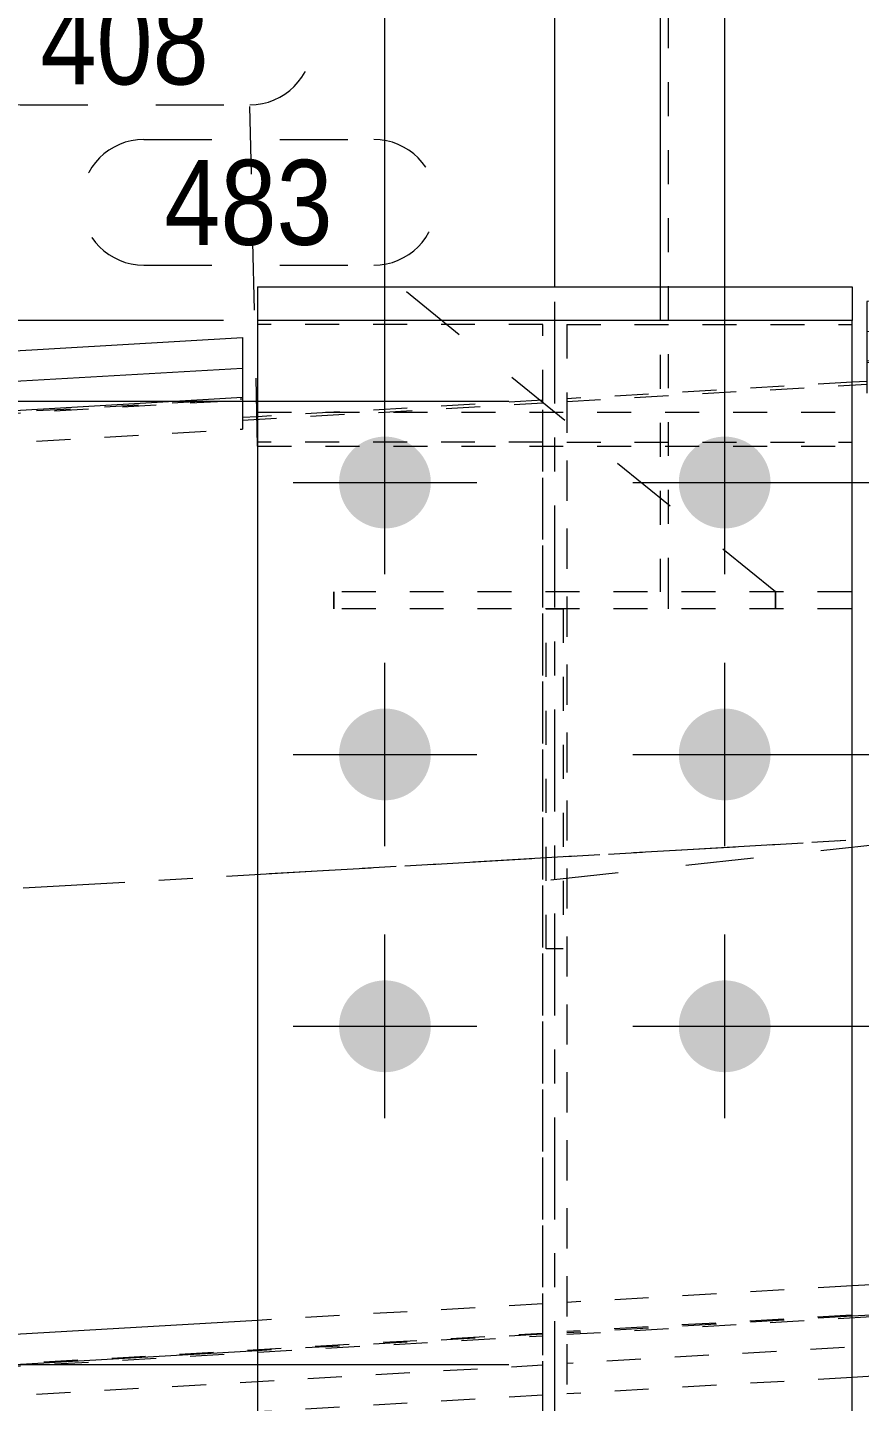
# Model space of a CAD drawing. Header units: millimetres. Extents: x 2 to 825, y 1 to 579.
# Drawn here: x 69.82 to 94.31, y 458.61 to 499.04 of the extents above; entities that cross this region are included whole.
import ezdxf

# ---------------------------------------------------------------- set-up
doc = ezdxf.new("R2010")
doc.units = ezdxf.units.MM
for name, pattern in [('XKITLINE00', [0]), ('XKITLINE01', [4, 1, -1, 1, -1]), ('XKITLINE02', [4, 2, -2]), ('XKITLINE03', [6, 3, -1, 1, -1])]:
    doc.linetypes.add(name, pattern=pattern)
for name, color, linetype, lineweight in [('Bolt', 3, 'Continuous', 0), ('Dimensions', 7, 'Continuous', 0), ('Part', 2, 'Continuous', 0), ('PartMark', 7, 'Continuous', 0)]:
    doc.layers.add(name, color=color, linetype=linetype, lineweight=lineweight)
doc.styles.add('ARIAL', font='ARIAL.TTF')

# ---------------------------------------------------------------- blocks, each defined once
blk = doc.blocks.new('*A33')
at = {"layer": 'Bolt'}
for points in [[(78.995, 485.68), (78.996, 485.714), (78.998, 485.747), (79.001, 485.78), (79.004, 485.813), (79.009, 485.845), (79.014, 485.878), (79.02, 485.911), (79.027, 485.943), (79.035, 485.975), (79.043, 486.007), (79.052, 486.039), (79.062, 486.071), (79.073, 486.102), (79.085, 486.133), (79.097, 486.164), (79.11, 486.194), (79.124, 486.225), (79.138, 486.254), (79.154, 486.284), (79.169, 486.313), (79.186, 486.341), (79.204, 486.37), (79.222, 486.397), (79.24, 486.425), (79.26, 486.452), (79.28, 486.478), (79.301, 486.504), (79.322, 486.529), (79.344, 486.554), (79.366, 486.578), (79.39, 486.602), (79.413, 486.625), (79.437, 486.648), (79.462, 486.67), (79.488, 486.691), (79.514, 486.712), (79.54, 486.732), (79.567, 486.751), (79.594, 486.77), (79.622, 486.788), (79.65, 486.805), (79.679, 486.822), (79.708, 486.838), (79.737, 486.853), (79.767, 486.868), (79.797, 486.882), (79.827, 486.895), (79.858, 486.907), (79.889, 486.918), (79.921, 486.929), (79.952, 486.939), (79.984, 486.948), (80.016, 486.957), (80.048, 486.965), (80.081, 486.971), (80.113, 486.977), (80.146, 486.983), (80.179, 486.987), (80.212, 486.991), (80.245, 486.994), (80.278, 486.996), (80.311, 486.997), (80.344, 486.997), (80.377, 486.997), (80.41, 486.996), (80.443, 486.994), (80.476, 486.991), (80.509, 486.987), (80.542, 486.983), (80.575, 486.977), (80.607, 486.971), (80.64, 486.965), (80.672, 486.957), (80.704, 486.948), (80.736, 486.939), (80.768, 486.929), (80.799, 486.918), (80.83, 486.907), (80.861, 486.895), (80.891, 486.882), (80.921, 486.868), (80.951, 486.853), (80.98, 486.838), (81.01, 486.822), (81.038, 486.805), (81.066, 486.788), (81.094, 486.77), (81.121, 486.751), (81.148, 486.732), (81.175, 486.712), (81.201, 486.691), (81.226, 486.67), (81.251, 486.648), (81.275, 486.625), (81.299, 486.602), (81.322, 486.578), (81.344, 486.554), (81.366, 486.529), (81.388, 486.504), (81.408, 486.478), (81.428, 486.452), (81.448, 486.425), (81.467, 486.397), (81.485, 486.37), (81.502, 486.341), (81.519, 486.313), (81.535, 486.284), (81.55, 486.254), (81.564, 486.225), (81.578, 486.194), (81.591, 486.164), (81.604, 486.133), (81.615, 486.102), (81.626, 486.071), (81.636, 486.039), (81.645, 486.007), (81.654, 485.975), (81.661, 485.943), (81.668, 485.911), (81.674, 485.878), (81.679, 485.845), (81.684, 485.813), (81.688, 485.78), (81.69, 485.747), (81.692, 485.714), (81.694, 485.68), (81.694, 485.647), (81.694, 485.614), (81.692, 485.581), (81.69, 485.548), (81.688, 485.515), (81.684, 485.482), (81.679, 485.449), (81.674, 485.417), (81.668, 485.384), (81.661, 485.352), (81.654, 485.319), (81.645, 485.287), (81.636, 485.255), (81.626, 485.224), (81.615, 485.193), (81.604, 485.161), (81.591, 485.131), (81.578, 485.1), (81.564, 485.07), (81.55, 485.04), (81.535, 485.011), (81.519, 484.982), (81.502, 484.953), (81.485, 484.925), (81.467, 484.897), (81.448, 484.87), (81.428, 484.843), (81.408, 484.817), (81.388, 484.791), (81.366, 484.766), (81.344, 484.741), (81.322, 484.716), (81.299, 484.693), (81.275, 484.67), (81.251, 484.647), (81.226, 484.625), (81.201, 484.604), (81.175, 484.583), (81.148, 484.563), (81.121, 484.544), (81.094, 484.525), (81.066, 484.507), (81.038, 484.489), (81.01, 484.473), (80.98, 484.457), (80.951, 484.442), (80.921, 484.427), (80.891, 484.413), (80.861, 484.4), (80.83, 484.388), (80.799, 484.376), (80.768, 484.365), (80.736, 484.355), (80.704, 484.346), (80.672, 484.338), (80.64, 484.33), (80.607, 484.323), (80.575, 484.317), (80.542, 484.312), (80.509, 484.308), (80.476, 484.304), (80.443, 484.301), (80.41, 484.299), (80.377, 484.298), (80.344, 484.297), (80.311, 484.298), (80.278, 484.299), (80.245, 484.301), (80.212, 484.304), (80.179, 484.308), (80.146, 484.312), (80.113, 484.317), (80.081, 484.323), (80.048, 484.33), (80.016, 484.338), (79.984, 484.346), (79.952, 484.355), (79.921, 484.365), (79.889, 484.376), (79.858, 484.388), (79.827, 484.4), (79.797, 484.413), (79.767, 484.427), (79.737, 484.442), (79.708, 484.457), (79.679, 484.473), (79.65, 484.489), (79.622, 484.507), (79.594, 484.525), (79.567, 484.544), (79.54, 484.563), (79.514, 484.583), (79.488, 484.604), (79.462, 484.625), (79.437, 484.647), (79.413, 484.67), (79.39, 484.693), (79.366, 484.716), (79.344, 484.741), (79.322, 484.766), (79.301, 484.791), (79.28, 484.817), (79.26, 484.843), (79.24, 484.87), (79.222, 484.897), (79.204, 484.925), (79.186, 484.953), (79.169, 484.982), (79.154, 485.011), (79.138, 485.04), (79.124, 485.07), (79.11, 485.1), (79.097, 485.131), (79.085, 485.161), (79.073, 485.193), (79.062, 485.224), (79.052, 485.255), (79.043, 485.287), (79.035, 485.319), (79.027, 485.352), (79.02, 485.384), (79.014, 485.417), (79.009, 485.449), (79.004, 485.482), (79.001, 485.515), (78.998, 485.548), (78.996, 485.581), (78.995, 485.614), (78.994, 485.647)], [(88.995, 485.68), (88.996, 485.714), (88.998, 485.747), (89.001, 485.78), (89.004, 485.813), (89.009, 485.845), (89.014, 485.878), (89.02, 485.911), (89.027, 485.943), (89.035, 485.975), (89.043, 486.007), (89.052, 486.039), (89.062, 486.071), (89.073, 486.102), (89.085, 486.133), (89.097, 486.164), (89.11, 486.194), (89.124, 486.225), (89.138, 486.254), (89.154, 486.284), (89.169, 486.313), (89.186, 486.341), (89.204, 486.37), (89.222, 486.397), (89.24, 486.425), (89.26, 486.452), (89.28, 486.478), (89.301, 486.504), (89.322, 486.529), (89.344, 486.554), (89.366, 486.578), (89.39, 486.602), (89.413, 486.625), (89.437, 486.648), (89.462, 486.67), (89.488, 486.691), (89.514, 486.712), (89.54, 486.732), (89.567, 486.751), (89.594, 486.77), (89.622, 486.788), (89.65, 486.805), (89.679, 486.822), (89.708, 486.838), (89.737, 486.853), (89.767, 486.868), (89.797, 486.882), (89.827, 486.895), (89.858, 486.907), (89.889, 486.918), (89.921, 486.929), (89.952, 486.939), (89.984, 486.948), (90.016, 486.957), (90.048, 486.965), (90.081, 486.971), (90.113, 486.977), (90.146, 486.983), (90.179, 486.987), (90.212, 486.991), (90.245, 486.994), (90.278, 486.996), (90.311, 486.997), (90.344, 486.997), (90.377, 486.997), (90.41, 486.996), (90.443, 486.994), (90.476, 486.991), (90.509, 486.987), (90.542, 486.983), (90.575, 486.977), (90.607, 486.971), (90.64, 486.965), (90.672, 486.957), (90.704, 486.948), (90.736, 486.939), (90.768, 486.929), (90.799, 486.918), (90.83, 486.907), (90.861, 486.895), (90.891, 486.882), (90.921, 486.868), (90.951, 486.853), (90.98, 486.838), (91.01, 486.822), (91.038, 486.805), (91.066, 486.788), (91.094, 486.77), (91.121, 486.751), (91.148, 486.732), (91.175, 486.712), (91.201, 486.691), (91.226, 486.67), (91.251, 486.648), (91.275, 486.625), (91.299, 486.602), (91.322, 486.578), (91.344, 486.554), (91.366, 486.529), (91.388, 486.504), (91.408, 486.478), (91.428, 486.452), (91.448, 486.425), (91.467, 486.397), (91.485, 486.37), (91.502, 486.341), (91.519, 486.313), (91.535, 486.284), (91.55, 486.254), (91.564, 486.225), (91.578, 486.194), (91.591, 486.164), (91.604, 486.133), (91.615, 486.102), (91.626, 486.071), (91.636, 486.039), (91.645, 486.007), (91.654, 485.975), (91.661, 485.943), (91.668, 485.911), (91.674, 485.878), (91.679, 485.845), (91.684, 485.813), (91.688, 485.78), (91.69, 485.747), (91.692, 485.714), (91.694, 485.68), (91.694, 485.647), (91.694, 485.614), (91.692, 485.581), (91.69, 485.548), (91.688, 485.515), (91.684, 485.482), (91.679, 485.449), (91.674, 485.417), (91.668, 485.384), (91.661, 485.352), (91.654, 485.319), (91.645, 485.287), (91.636, 485.255), (91.626, 485.224), (91.615, 485.193), (91.604, 485.161), (91.591, 485.131), (91.578, 485.1), (91.564, 485.07), (91.55, 485.04), (91.535, 485.011), (91.519, 484.982), (91.502, 484.953), (91.485, 484.925), (91.467, 484.897), (91.448, 484.87), (91.428, 484.843), (91.408, 484.817), (91.388, 484.791), (91.366, 484.766), (91.344, 484.741), (91.322, 484.716), (91.299, 484.693), (91.275, 484.67), (91.251, 484.647), (91.226, 484.625), (91.201, 484.604), (91.175, 484.583), (91.148, 484.563), (91.121, 484.544), (91.094, 484.525), (91.066, 484.507), (91.038, 484.489), (91.01, 484.473), (90.98, 484.457), (90.951, 484.442), (90.921, 484.427), (90.891, 484.413), (90.861, 484.4), (90.83, 484.388), (90.799, 484.376), (90.768, 484.365), (90.736, 484.355), (90.704, 484.346), (90.672, 484.338), (90.64, 484.33), (90.607, 484.323), (90.575, 484.317), (90.542, 484.312), (90.509, 484.308), (90.476, 484.304), (90.443, 484.301), (90.41, 484.299), (90.377, 484.298), (90.344, 484.297), (90.311, 484.298), (90.278, 484.299), (90.245, 484.301), (90.212, 484.304), (90.179, 484.308), (90.146, 484.312), (90.113, 484.317), (90.081, 484.323), (90.048, 484.33), (90.016, 484.338), (89.984, 484.346), (89.952, 484.355), (89.921, 484.365), (89.889, 484.376), (89.858, 484.388), (89.827, 484.4), (89.797, 484.413), (89.767, 484.427), (89.737, 484.442), (89.708, 484.457), (89.679, 484.473), (89.65, 484.489), (89.622, 484.507), (89.594, 484.525), (89.567, 484.544), (89.54, 484.563), (89.514, 484.583), (89.488, 484.604), (89.462, 484.625), (89.437, 484.647), (89.413, 484.67), (89.39, 484.693), (89.366, 484.716), (89.344, 484.741), (89.322, 484.766), (89.301, 484.791), (89.28, 484.817), (89.26, 484.843), (89.24, 484.87), (89.222, 484.897), (89.204, 484.925), (89.186, 484.953), (89.169, 484.982), (89.154, 485.011), (89.138, 485.04), (89.124, 485.07), (89.11, 485.1), (89.097, 485.131), (89.085, 485.161), (89.073, 485.193), (89.062, 485.224), (89.052, 485.255), (89.043, 485.287), (89.035, 485.319), (89.027, 485.352), (89.02, 485.384), (89.014, 485.417), (89.009, 485.449), (89.004, 485.482), (89.001, 485.515), (88.998, 485.548), (88.996, 485.581), (88.995, 485.614), (88.994, 485.647)], [(78.995, 477.68), (78.996, 477.714), (78.998, 477.747), (79.001, 477.78), (79.004, 477.813), (79.009, 477.845), (79.014, 477.878), (79.02, 477.911), (79.027, 477.943), (79.035, 477.975), (79.043, 478.007), (79.052, 478.039), (79.062, 478.071), (79.073, 478.102), (79.085, 478.133), (79.097, 478.164), (79.11, 478.194), (79.124, 478.225), (79.138, 478.254), (79.154, 478.284), (79.169, 478.313), (79.186, 478.341), (79.204, 478.37), (79.222, 478.397), (79.24, 478.425), (79.26, 478.452), (79.28, 478.478), (79.301, 478.504), (79.322, 478.529), (79.344, 478.554), (79.366, 478.578), (79.39, 478.602), (79.413, 478.625), (79.437, 478.648), (79.462, 478.67), (79.488, 478.691), (79.514, 478.712), (79.54, 478.732), (79.567, 478.751), (79.594, 478.77), (79.622, 478.788), (79.65, 478.805), (79.679, 478.822), (79.708, 478.838), (79.737, 478.853), (79.767, 478.868), (79.797, 478.882), (79.827, 478.895), (79.858, 478.907), (79.889, 478.918), (79.921, 478.929), (79.952, 478.939), (79.984, 478.948), (80.016, 478.957), (80.048, 478.965), (80.081, 478.971), (80.113, 478.977), (80.146, 478.983), (80.179, 478.987), (80.212, 478.991), (80.245, 478.994), (80.278, 478.996), (80.311, 478.997), (80.344, 478.997), (80.377, 478.997), (80.41, 478.996), (80.443, 478.994), (80.476, 478.991), (80.509, 478.987), (80.542, 478.983), (80.575, 478.977), (80.607, 478.971), (80.64, 478.965), (80.672, 478.957), (80.704, 478.948), (80.736, 478.939), (80.768, 478.929), (80.799, 478.918), (80.83, 478.907), (80.861, 478.895), (80.891, 478.882), (80.921, 478.868), (80.951, 478.853), (80.98, 478.838), (81.01, 478.822), (81.038, 478.805), (81.066, 478.788), (81.094, 478.77), (81.121, 478.751), (81.148, 478.732), (81.175, 478.712), (81.201, 478.691), (81.226, 478.67), (81.251, 478.648), (81.275, 478.625), (81.299, 478.602), (81.322, 478.578), (81.344, 478.554), (81.366, 478.529), (81.388, 478.504), (81.408, 478.478), (81.428, 478.452), (81.448, 478.425), (81.467, 478.397), (81.485, 478.37), (81.502, 478.341), (81.519, 478.313), (81.535, 478.284), (81.55, 478.254), (81.564, 478.225), (81.578, 478.194), (81.591, 478.164), (81.604, 478.133), (81.615, 478.102), (81.626, 478.071), (81.636, 478.039), (81.645, 478.007), (81.654, 477.975), (81.661, 477.943), (81.668, 477.911), (81.674, 477.878), (81.679, 477.845), (81.684, 477.813), (81.688, 477.78), (81.69, 477.747), (81.692, 477.714), (81.694, 477.68), (81.694, 477.647), (81.694, 477.614), (81.692, 477.581), (81.69, 477.548), (81.688, 477.515), (81.684, 477.482), (81.679, 477.449), (81.674, 477.417), (81.668, 477.384), (81.661, 477.352), (81.654, 477.319), (81.645, 477.287), (81.636, 477.255), (81.626, 477.224), (81.615, 477.193), (81.604, 477.161), (81.591, 477.131), (81.578, 477.1), (81.564, 477.07), (81.55, 477.04), (81.535, 477.011), (81.519, 476.982), (81.502, 476.953), (81.485, 476.925), (81.467, 476.897), (81.448, 476.87), (81.428, 476.843), (81.408, 476.817), (81.388, 476.791), (81.366, 476.766), (81.344, 476.741), (81.322, 476.716), (81.299, 476.693), (81.275, 476.67), (81.251, 476.647), (81.226, 476.625), (81.201, 476.604), (81.175, 476.583), (81.148, 476.563), (81.121, 476.544), (81.094, 476.525), (81.066, 476.507), (81.038, 476.489), (81.01, 476.473), (80.98, 476.457), (80.951, 476.442), (80.921, 476.427), (80.891, 476.413), (80.861, 476.4), (80.83, 476.388), (80.799, 476.376), (80.768, 476.365), (80.736, 476.355), (80.704, 476.346), (80.672, 476.338), (80.64, 476.33), (80.607, 476.323), (80.575, 476.317), (80.542, 476.312), (80.509, 476.308), (80.476, 476.304), (80.443, 476.301), (80.41, 476.299), (80.377, 476.298), (80.344, 476.297), (80.311, 476.298), (80.278, 476.299), (80.245, 476.301), (80.212, 476.304), (80.179, 476.308), (80.146, 476.312), (80.113, 476.317), (80.081, 476.323), (80.048, 476.33), (80.016, 476.338), (79.984, 476.346), (79.952, 476.355), (79.921, 476.365), (79.889, 476.376), (79.858, 476.388), (79.827, 476.4), (79.797, 476.413), (79.767, 476.427), (79.737, 476.442), (79.708, 476.457), (79.679, 476.473), (79.65, 476.489), (79.622, 476.507), (79.594, 476.525), (79.567, 476.544), (79.54, 476.563), (79.514, 476.583), (79.488, 476.604), (79.462, 476.625), (79.437, 476.647), (79.413, 476.67), (79.39, 476.693), (79.366, 476.716), (79.344, 476.741), (79.322, 476.766), (79.301, 476.791), (79.28, 476.817), (79.26, 476.843), (79.24, 476.87), (79.222, 476.897), (79.204, 476.925), (79.186, 476.953), (79.169, 476.982), (79.154, 477.011), (79.138, 477.04), (79.124, 477.07), (79.11, 477.1), (79.097, 477.131), (79.085, 477.161), (79.073, 477.193), (79.062, 477.224), (79.052, 477.255), (79.043, 477.287), (79.035, 477.319), (79.027, 477.352), (79.02, 477.384), (79.014, 477.417), (79.009, 477.449), (79.004, 477.482), (79.001, 477.515), (78.998, 477.548), (78.996, 477.581), (78.995, 477.614), (78.994, 477.647)], [(88.995, 477.68), (88.996, 477.714), (88.998, 477.747), (89.001, 477.78), (89.004, 477.813), (89.009, 477.845), (89.014, 477.878), (89.02, 477.911), (89.027, 477.943), (89.035, 477.975), (89.043, 478.007), (89.052, 478.039), (89.062, 478.071), (89.073, 478.102), (89.085, 478.133), (89.097, 478.164), (89.11, 478.194), (89.124, 478.225), (89.138, 478.254), (89.154, 478.284), (89.169, 478.313), (89.186, 478.341), (89.204, 478.37), (89.222, 478.397), (89.24, 478.425), (89.26, 478.452), (89.28, 478.478), (89.301, 478.504), (89.322, 478.529), (89.344, 478.554), (89.366, 478.578), (89.39, 478.602), (89.413, 478.625), (89.437, 478.648), (89.462, 478.67), (89.488, 478.691), (89.514, 478.712), (89.54, 478.732), (89.567, 478.751), (89.594, 478.77), (89.622, 478.788), (89.65, 478.805), (89.679, 478.822), (89.708, 478.838), (89.737, 478.853), (89.767, 478.868), (89.797, 478.882), (89.827, 478.895), (89.858, 478.907), (89.889, 478.918), (89.921, 478.929), (89.952, 478.939), (89.984, 478.948), (90.016, 478.957), (90.048, 478.965), (90.081, 478.971), (90.113, 478.977), (90.146, 478.983), (90.179, 478.987), (90.212, 478.991), (90.245, 478.994), (90.278, 478.996), (90.311, 478.997), (90.344, 478.997), (90.377, 478.997), (90.41, 478.996), (90.443, 478.994), (90.476, 478.991), (90.509, 478.987), (90.542, 478.983), (90.575, 478.977), (90.607, 478.971), (90.64, 478.965), (90.672, 478.957), (90.704, 478.948), (90.736, 478.939), (90.768, 478.929), (90.799, 478.918), (90.83, 478.907), (90.861, 478.895), (90.891, 478.882), (90.921, 478.868), (90.951, 478.853), (90.98, 478.838), (91.01, 478.822), (91.038, 478.805), (91.066, 478.788), (91.094, 478.77), (91.121, 478.751), (91.148, 478.732), (91.175, 478.712), (91.201, 478.691), (91.226, 478.67), (91.251, 478.648), (91.275, 478.625), (91.299, 478.602), (91.322, 478.578), (91.344, 478.554), (91.366, 478.529), (91.388, 478.504), (91.408, 478.478), (91.428, 478.452), (91.448, 478.425), (91.467, 478.397), (91.485, 478.37), (91.502, 478.341), (91.519, 478.313), (91.535, 478.284), (91.55, 478.254), (91.564, 478.225), (91.578, 478.194), (91.591, 478.164), (91.604, 478.133), (91.615, 478.102), (91.626, 478.071), (91.636, 478.039), (91.645, 478.007), (91.654, 477.975), (91.661, 477.943), (91.668, 477.911), (91.674, 477.878), (91.679, 477.845), (91.684, 477.813), (91.688, 477.78), (91.69, 477.747), (91.692, 477.714), (91.694, 477.68), (91.694, 477.647), (91.694, 477.614), (91.692, 477.581), (91.69, 477.548), (91.688, 477.515), (91.684, 477.482), (91.679, 477.449), (91.674, 477.417), (91.668, 477.384), (91.661, 477.352), (91.654, 477.319), (91.645, 477.287), (91.636, 477.255), (91.626, 477.224), (91.615, 477.193), (91.604, 477.161), (91.591, 477.131), (91.578, 477.1), (91.564, 477.07), (91.55, 477.04), (91.535, 477.011), (91.519, 476.982), (91.502, 476.953), (91.485, 476.925), (91.467, 476.897), (91.448, 476.87), (91.428, 476.843), (91.408, 476.817), (91.388, 476.791), (91.366, 476.766), (91.344, 476.741), (91.322, 476.716), (91.299, 476.693), (91.275, 476.67), (91.251, 476.647), (91.226, 476.625), (91.201, 476.604), (91.175, 476.583), (91.148, 476.563), (91.121, 476.544), (91.094, 476.525), (91.066, 476.507), (91.038, 476.489), (91.01, 476.473), (90.98, 476.457), (90.951, 476.442), (90.921, 476.427), (90.891, 476.413), (90.861, 476.4), (90.83, 476.388), (90.799, 476.376), (90.768, 476.365), (90.736, 476.355), (90.704, 476.346), (90.672, 476.338), (90.64, 476.33), (90.607, 476.323), (90.575, 476.317), (90.542, 476.312), (90.509, 476.308), (90.476, 476.304), (90.443, 476.301), (90.41, 476.299), (90.377, 476.298), (90.344, 476.297), (90.311, 476.298), (90.278, 476.299), (90.245, 476.301), (90.212, 476.304), (90.179, 476.308), (90.146, 476.312), (90.113, 476.317), (90.081, 476.323), (90.048, 476.33), (90.016, 476.338), (89.984, 476.346), (89.952, 476.355), (89.921, 476.365), (89.889, 476.376), (89.858, 476.388), (89.827, 476.4), (89.797, 476.413), (89.767, 476.427), (89.737, 476.442), (89.708, 476.457), (89.679, 476.473), (89.65, 476.489), (89.622, 476.507), (89.594, 476.525), (89.567, 476.544), (89.54, 476.563), (89.514, 476.583), (89.488, 476.604), (89.462, 476.625), (89.437, 476.647), (89.413, 476.67), (89.39, 476.693), (89.366, 476.716), (89.344, 476.741), (89.322, 476.766), (89.301, 476.791), (89.28, 476.817), (89.26, 476.843), (89.24, 476.87), (89.222, 476.897), (89.204, 476.925), (89.186, 476.953), (89.169, 476.982), (89.154, 477.011), (89.138, 477.04), (89.124, 477.07), (89.11, 477.1), (89.097, 477.131), (89.085, 477.161), (89.073, 477.193), (89.062, 477.224), (89.052, 477.255), (89.043, 477.287), (89.035, 477.319), (89.027, 477.352), (89.02, 477.384), (89.014, 477.417), (89.009, 477.449), (89.004, 477.482), (89.001, 477.515), (88.998, 477.548), (88.996, 477.581), (88.995, 477.614), (88.994, 477.647)], [(78.995, 469.68), (78.996, 469.714), (78.998, 469.747), (79.001, 469.78), (79.004, 469.813), (79.009, 469.845), (79.014, 469.878), (79.02, 469.911), (79.027, 469.943), (79.035, 469.975), (79.043, 470.007), (79.052, 470.039), (79.062, 470.071), (79.073, 470.102), (79.085, 470.133), (79.097, 470.164), (79.11, 470.194), (79.124, 470.225), (79.138, 470.254), (79.154, 470.284), (79.169, 470.313), (79.186, 470.341), (79.204, 470.37), (79.222, 470.397), (79.24, 470.425), (79.26, 470.452), (79.28, 470.478), (79.301, 470.504), (79.322, 470.529), (79.344, 470.554), (79.366, 470.578), (79.39, 470.602), (79.413, 470.625), (79.437, 470.648), (79.462, 470.67), (79.488, 470.691), (79.514, 470.712), (79.54, 470.732), (79.567, 470.751), (79.594, 470.77), (79.622, 470.788), (79.65, 470.805), (79.679, 470.822), (79.708, 470.838), (79.737, 470.853), (79.767, 470.868), (79.797, 470.882), (79.827, 470.895), (79.858, 470.907), (79.889, 470.918), (79.921, 470.929), (79.952, 470.939), (79.984, 470.948), (80.016, 470.957), (80.048, 470.965), (80.081, 470.971), (80.113, 470.977), (80.146, 470.983), (80.179, 470.987), (80.212, 470.991), (80.245, 470.994), (80.278, 470.996), (80.311, 470.997), (80.344, 470.997), (80.377, 470.997), (80.41, 470.996), (80.443, 470.994), (80.476, 470.991), (80.509, 470.987), (80.542, 470.983), (80.575, 470.977), (80.607, 470.971), (80.64, 470.965), (80.672, 470.957), (80.704, 470.948), (80.736, 470.939), (80.768, 470.929), (80.799, 470.918), (80.83, 470.907), (80.861, 470.895), (80.891, 470.882), (80.921, 470.868), (80.951, 470.853), (80.98, 470.838), (81.01, 470.822), (81.038, 470.805), (81.066, 470.788), (81.094, 470.77), (81.121, 470.751), (81.148, 470.732), (81.175, 470.712), (81.201, 470.691), (81.226, 470.67), (81.251, 470.648), (81.275, 470.625), (81.299, 470.602), (81.322, 470.578), (81.344, 470.554), (81.366, 470.529), (81.388, 470.504), (81.408, 470.478), (81.428, 470.452), (81.448, 470.425), (81.467, 470.397), (81.485, 470.37), (81.502, 470.341), (81.519, 470.313), (81.535, 470.284), (81.55, 470.254), (81.564, 470.225), (81.578, 470.194), (81.591, 470.164), (81.604, 470.133), (81.615, 470.102), (81.626, 470.071), (81.636, 470.039), (81.645, 470.007), (81.654, 469.975), (81.661, 469.943), (81.668, 469.911), (81.674, 469.878), (81.679, 469.845), (81.684, 469.813), (81.688, 469.78), (81.69, 469.747), (81.692, 469.714), (81.694, 469.68), (81.694, 469.647), (81.694, 469.614), (81.692, 469.581), (81.69, 469.548), (81.688, 469.515), (81.684, 469.482), (81.679, 469.449), (81.674, 469.417), (81.668, 469.384), (81.661, 469.352), (81.654, 469.319), (81.645, 469.287), (81.636, 469.255), (81.626, 469.224), (81.615, 469.193), (81.604, 469.161), (81.591, 469.131), (81.578, 469.1), (81.564, 469.07), (81.55, 469.04), (81.535, 469.011), (81.519, 468.982), (81.502, 468.953), (81.485, 468.925), (81.467, 468.897), (81.448, 468.87), (81.428, 468.843), (81.408, 468.817), (81.388, 468.791), (81.366, 468.766), (81.344, 468.741), (81.322, 468.716), (81.299, 468.693), (81.275, 468.67), (81.251, 468.647), (81.226, 468.625), (81.201, 468.604), (81.175, 468.583), (81.148, 468.563), (81.121, 468.544), (81.094, 468.525), (81.066, 468.507), (81.038, 468.489), (81.01, 468.473), (80.98, 468.457), (80.951, 468.442), (80.921, 468.427), (80.891, 468.413), (80.861, 468.4), (80.83, 468.388), (80.799, 468.376), (80.768, 468.365), (80.736, 468.355), (80.704, 468.346), (80.672, 468.338), (80.64, 468.33), (80.607, 468.323), (80.575, 468.317), (80.542, 468.312), (80.509, 468.308), (80.476, 468.304), (80.443, 468.301), (80.41, 468.299), (80.377, 468.298), (80.344, 468.297), (80.311, 468.298), (80.278, 468.299), (80.245, 468.301), (80.212, 468.304), (80.179, 468.308), (80.146, 468.312), (80.113, 468.317), (80.081, 468.323), (80.048, 468.33), (80.016, 468.338), (79.984, 468.346), (79.952, 468.355), (79.921, 468.365), (79.889, 468.376), (79.858, 468.388), (79.827, 468.4), (79.797, 468.413), (79.767, 468.427), (79.737, 468.442), (79.708, 468.457), (79.679, 468.473), (79.65, 468.489), (79.622, 468.507), (79.594, 468.525), (79.567, 468.544), (79.54, 468.563), (79.514, 468.583), (79.488, 468.604), (79.462, 468.625), (79.437, 468.647), (79.413, 468.67), (79.39, 468.693), (79.366, 468.716), (79.344, 468.741), (79.322, 468.766), (79.301, 468.791), (79.28, 468.817), (79.26, 468.843), (79.24, 468.87), (79.222, 468.897), (79.204, 468.925), (79.186, 468.953), (79.169, 468.982), (79.154, 469.011), (79.138, 469.04), (79.124, 469.07), (79.11, 469.1), (79.097, 469.131), (79.085, 469.161), (79.073, 469.193), (79.062, 469.224), (79.052, 469.255), (79.043, 469.287), (79.035, 469.319), (79.027, 469.352), (79.02, 469.384), (79.014, 469.417), (79.009, 469.449), (79.004, 469.482), (79.001, 469.515), (78.998, 469.548), (78.996, 469.581), (78.995, 469.614), (78.994, 469.647)], [(88.995, 469.68), (88.996, 469.714), (88.998, 469.747), (89.001, 469.78), (89.004, 469.813), (89.009, 469.845), (89.014, 469.878), (89.02, 469.911), (89.027, 469.943), (89.035, 469.975), (89.043, 470.007), (89.052, 470.039), (89.062, 470.071), (89.073, 470.102), (89.085, 470.133), (89.097, 470.164), (89.11, 470.194), (89.124, 470.225), (89.138, 470.254), (89.154, 470.284), (89.169, 470.313), (89.186, 470.341), (89.204, 470.37), (89.222, 470.397), (89.24, 470.425), (89.26, 470.452), (89.28, 470.478), (89.301, 470.504), (89.322, 470.529), (89.344, 470.554), (89.366, 470.578), (89.39, 470.602), (89.413, 470.625), (89.437, 470.648), (89.462, 470.67), (89.488, 470.691), (89.514, 470.712), (89.54, 470.732), (89.567, 470.751), (89.594, 470.77), (89.622, 470.788), (89.65, 470.805), (89.679, 470.822), (89.708, 470.838), (89.737, 470.853), (89.767, 470.868), (89.797, 470.882), (89.827, 470.895), (89.858, 470.907), (89.889, 470.918), (89.921, 470.929), (89.952, 470.939), (89.984, 470.948), (90.016, 470.957), (90.048, 470.965), (90.081, 470.971), (90.113, 470.977), (90.146, 470.983), (90.179, 470.987), (90.212, 470.991), (90.245, 470.994), (90.278, 470.996), (90.311, 470.997), (90.344, 470.997), (90.377, 470.997), (90.41, 470.996), (90.443, 470.994), (90.476, 470.991), (90.509, 470.987), (90.542, 470.983), (90.575, 470.977), (90.607, 470.971), (90.64, 470.965), (90.672, 470.957), (90.704, 470.948), (90.736, 470.939), (90.768, 470.929), (90.799, 470.918), (90.83, 470.907), (90.861, 470.895), (90.891, 470.882), (90.921, 470.868), (90.951, 470.853), (90.98, 470.838), (91.01, 470.822), (91.038, 470.805), (91.066, 470.788), (91.094, 470.77), (91.121, 470.751), (91.148, 470.732), (91.175, 470.712), (91.201, 470.691), (91.226, 470.67), (91.251, 470.648), (91.275, 470.625), (91.299, 470.602), (91.322, 470.578), (91.344, 470.554), (91.366, 470.529), (91.388, 470.504), (91.408, 470.478), (91.428, 470.452), (91.448, 470.425), (91.467, 470.397), (91.485, 470.37), (91.502, 470.341), (91.519, 470.313), (91.535, 470.284), (91.55, 470.254), (91.564, 470.225), (91.578, 470.194), (91.591, 470.164), (91.604, 470.133), (91.615, 470.102), (91.626, 470.071), (91.636, 470.039), (91.645, 470.007), (91.654, 469.975), (91.661, 469.943), (91.668, 469.911), (91.674, 469.878), (91.679, 469.845), (91.684, 469.813), (91.688, 469.78), (91.69, 469.747), (91.692, 469.714), (91.694, 469.68), (91.694, 469.647), (91.694, 469.614), (91.692, 469.581), (91.69, 469.548), (91.688, 469.515), (91.684, 469.482), (91.679, 469.449), (91.674, 469.417), (91.668, 469.384), (91.661, 469.352), (91.654, 469.319), (91.645, 469.287), (91.636, 469.255), (91.626, 469.224), (91.615, 469.193), (91.604, 469.161), (91.591, 469.131), (91.578, 469.1), (91.564, 469.07), (91.55, 469.04), (91.535, 469.011), (91.519, 468.982), (91.502, 468.953), (91.485, 468.925), (91.467, 468.897), (91.448, 468.87), (91.428, 468.843), (91.408, 468.817), (91.388, 468.791), (91.366, 468.766), (91.344, 468.741), (91.322, 468.716), (91.299, 468.693), (91.275, 468.67), (91.251, 468.647), (91.226, 468.625), (91.201, 468.604), (91.175, 468.583), (91.148, 468.563), (91.121, 468.544), (91.094, 468.525), (91.066, 468.507), (91.038, 468.489), (91.01, 468.473), (90.98, 468.457), (90.951, 468.442), (90.921, 468.427), (90.891, 468.413), (90.861, 468.4), (90.83, 468.388), (90.799, 468.376), (90.768, 468.365), (90.736, 468.355), (90.704, 468.346), (90.672, 468.338), (90.64, 468.33), (90.607, 468.323), (90.575, 468.317), (90.542, 468.312), (90.509, 468.308), (90.476, 468.304), (90.443, 468.301), (90.41, 468.299), (90.377, 468.298), (90.344, 468.297), (90.311, 468.298), (90.278, 468.299), (90.245, 468.301), (90.212, 468.304), (90.179, 468.308), (90.146, 468.312), (90.113, 468.317), (90.081, 468.323), (90.048, 468.33), (90.016, 468.338), (89.984, 468.346), (89.952, 468.355), (89.921, 468.365), (89.889, 468.376), (89.858, 468.388), (89.827, 468.4), (89.797, 468.413), (89.767, 468.427), (89.737, 468.442), (89.708, 468.457), (89.679, 468.473), (89.65, 468.489), (89.622, 468.507), (89.594, 468.525), (89.567, 468.544), (89.54, 468.563), (89.514, 468.583), (89.488, 468.604), (89.462, 468.625), (89.437, 468.647), (89.413, 468.67), (89.39, 468.693), (89.366, 468.716), (89.344, 468.741), (89.322, 468.766), (89.301, 468.791), (89.28, 468.817), (89.26, 468.843), (89.24, 468.87), (89.222, 468.897), (89.204, 468.925), (89.186, 468.953), (89.169, 468.982), (89.154, 469.011), (89.138, 469.04), (89.124, 469.07), (89.11, 469.1), (89.097, 469.131), (89.085, 469.161), (89.073, 469.193), (89.062, 469.224), (89.052, 469.255), (89.043, 469.287), (89.035, 469.319), (89.027, 469.352), (89.02, 469.384), (89.014, 469.417), (89.009, 469.449), (89.004, 469.482), (89.001, 469.515), (88.998, 469.548), (88.996, 469.581), (88.995, 469.614), (88.994, 469.647)]]:
    blk.add_hatch(color=3, dxfattribs=at).paths.add_polyline_path(points, flags=17)
at = {"layer": 'Bolt', "color": 3, "linetype": 'XKITLINE00', "lineweight": 0}
for p, q in [((80.344, 482.947), (80.344, 488.347)), ((90.344, 482.947), (90.344, 488.347)), ((77.644, 485.647), (83.044, 485.647)), ((87.644, 485.647), (93.044, 485.647)), ((80.344, 474.947), (80.344, 480.347)), ((90.344, 474.947), (90.344, 480.347)), ((77.644, 477.647), (83.044, 477.647)), ((87.644, 477.647), (93.044, 477.647)), ((80.344, 466.947), (80.344, 472.347)), ((90.344, 466.947), (90.344, 472.347)), ((77.644, 469.647), (83.044, 469.647)), ((87.644, 469.647), (93.044, 469.647))]:
    blk.add_line(p, q, dxfattribs=at)
blk = doc.blocks.new('*A41')
at = {"layer": 'Part', "color": 7, "linetype": 'XKITLINE03', "lineweight": 0}
blk.add_line((85.344, 307.968), (85.344, 498.564), dxfattribs=at)
at = {"layer": 'Part', "color": 2, "linetype": 'XKITLINE00', "lineweight": 0}
for p, q in [((94.094, 490.41), (76.594, 490.41)), ((76.594, 490.41), (76.594, 307.968)), ((94.094, 307.968), (94.094, 490.41))]:
    blk.add_line(p, q, dxfattribs=at)
at = {"layer": 'Part', "color": 7, "linetype": 'XKITLINE01', "lineweight": 0}
for p, q in [((84.994, 490.294), (76.594, 490.294)), ((84.994, 307.968), (84.994, 490.294)), ((85.694, 490.294), (85.694, 307.968)), ((85.694, 490.294), (94.094, 490.294)), ((84.994, 486.834), (76.594, 486.834)), ((85.694, 486.834), (94.094, 486.834)), ((76.594, 486.718), (94.094, 486.718))]:
    blk.add_line(p, q, dxfattribs=at)
blk = doc.blocks.new('*A42')
at = {"layer": 'Part', "color": 7, "linetype": 'XKITLINE01', "lineweight": 0}
for p, q in [((100.072, 482.428), (78.844, 482.428)), ((78.844, 482.428), (78.844, 481.928)), ((78.844, 481.928), (78.844, 482.428)), ((88.69, 481.928), (88.69, 482.428)), ((91.844, 482.428), (91.844, 481.928)), ((91.844, 481.928), (91.844, 482.428)), ((100.072, 482.428), (100.072, 481.928)), ((100.072, 481.928), (78.844, 481.928))]:
    blk.add_line(p, q, dxfattribs=at)
blk = doc.blocks.new('*A43')
at = {"layer": 'Part', "color": 7, "linetype": 'XKITLINE01', "lineweight": 0}
for p, q in [((85.094, 471.928), (85.094, 481.929)), ((85.094, 481.929), (85.594, 481.929)), ((85.094, 481.928), (85.594, 481.928)), ((85.594, 481.929), (85.594, 471.928)), ((85.594, 471.928), (85.094, 471.928))]:
    blk.add_line(p, q, dxfattribs=at)
blk = doc.blocks.new('*A44')
at = {"layer": 'Part', "color": 2, "linetype": 'XKITLINE00', "lineweight": 0}
for p, q in [((100.072, 502.378), (88.449, 502.378)), ((88.449, 502.378), (88.449, 491.404)), ((99.83, 502.378), (99.83, 491.28)), ((100.072, 502.378), (100.072, 491.294))]:
    blk.add_line(p, q, dxfattribs=at)
at = {"layer": 'Part', "color": 7, "linetype": 'XKITLINE01', "lineweight": 0}
for p, q in [((88.69, 482.428), (88.69, 502.378)), ((88.449, 491.404), (88.449, 482.428)), ((99.83, 491.28), (99.83, 482.428)), ((100.072, 491.294), (100.072, 482.428)), ((100.072, 482.428), (88.449, 482.428))]:
    blk.add_line(p, q, dxfattribs=at)
blk = doc.blocks.new('*A46')
at = {"layer": 'Part', "color": 2, "linetype": 'XKITLINE00', "lineweight": 0}
for p, q in [((76.594, 491.404), (76.594, 490.41)), ((76.594, 491.404), (94.094, 491.404)), ((94.094, 491.404), (94.094, 490.41)), ((94.094, 490.41), (76.594, 490.41))]:
    blk.add_line(p, q, dxfattribs=at)
at = {"layer": 'Part', "color": 7, "linetype": 'XKITLINE01', "lineweight": 0}
for p, q in [((76.594, 490.41), (76.594, 486.718)), ((94.094, 486.718), (94.094, 490.41)), ((76.594, 487.713), (94.094, 487.713)), ((76.594, 486.718), (94.094, 486.718))]:
    blk.add_line(p, q, dxfattribs=at)
blk = doc.blocks.new('*A55')
at = {"layer": 'Part', "color": 2, "linetype": 'XKITLINE00', "lineweight": 0}
for p, q in [((106.103, 491.643), (94.532, 490.973)), ((94.532, 490.973), (94.532, 488.622)), ((106.103, 490.748), (94.532, 490.078)), ((106.103, 489.889), (94.532, 489.219)), ((94.532, 488.622), (94.094, 488.597)), ((106.103, 462.704), (94.094, 462.009)), ((106.103, 461.809), (94.094, 461.114)), ((109.823, 460.227), (94.094, 459.317))]:
    blk.add_line(p, q, dxfattribs=at)
at = {"layer": 'Part', "color": 7, "linetype": 'XKITLINE01', "lineweight": 0}
for p, q in [((106.586, 491.671), (106.103, 491.643)), ((113.833, 490.294), (106.586, 491.671)), ((106.586, 491.671), (106.586, 490.776)), ((106.586, 490.776), (106.103, 490.748)), ((106.586, 490.776), (110.052, 490.117)), ((94.532, 489.176), (113.833, 490.294)), ((110.366, 490.058), (94.532, 489.141)), ((110.052, 490.117), (106.103, 489.889)), ((110.052, 490.117), (110.052, 462.073)), ((110.366, 462.013), (110.366, 490.058)), ((110.366, 490.058), (113.833, 489.399)), ((113.833, 489.399), (113.833, 490.294)), ((113.833, 489.399), (94.532, 488.281)), ((94.094, 488.597), (85.694, 488.111)), ((85.694, 488.033), (94.532, 488.544)), ((94.532, 488.622), (94.532, 488.281)), ((85.694, 488.111), (85.694, 458.83)), ((106.586, 462.732), (106.103, 462.704)), ((110.052, 462.073), (106.586, 462.732)), ((106.586, 462.732), (106.586, 461.837)), ((110.052, 462.073), (85.694, 460.663)), ((85.694, 460.585), (110.366, 462.013)), ((94.094, 462.009), (85.694, 461.522)), ((106.586, 461.837), (106.103, 461.809)), ((106.586, 461.837), (113.833, 460.459)), ((113.833, 461.354), (110.366, 462.013)), ((113.833, 461.354), (85.694, 459.725)), ((113.833, 460.459), (113.833, 461.354)), ((94.094, 461.114), (85.694, 460.627)), ((113.833, 460.459), (109.823, 460.227)), ((94.094, 459.317), (85.694, 458.83))]:
    blk.add_line(p, q, dxfattribs=at)
at = {"layer": 'Part', "color": 7, "linetype": 'XKITLINE03', "lineweight": 0}
blk.add_line((76.939, 474.139), (118.965, 476.572), dxfattribs=at)
blk = doc.blocks.new('*A56')
at = {"layer": 'Part', "color": 2, "linetype": 'XKITLINE00', "lineweight": 0}
for p, q in [((56.855, 488.793), (76.156, 489.91)), ((76.156, 489.91), (76.156, 487.558)), ((56.855, 487.898), (76.156, 489.015)), ((56.855, 487.898), (56.855, 488.793)), ((60.322, 487.239), (76.156, 488.155)), ((60.322, 487.239), (56.855, 487.898)), ((76.594, 487.584), (76.156, 487.558)), ((60.322, 487.239), (60.322, 460.054)), ((76.594, 460.996), (56.855, 459.853)), ((76.594, 460.101), (56.855, 458.958)), ((56.855, 458.958), (56.855, 459.853)), ((64.102, 457.58), (56.855, 458.958)), ((76.594, 458.304), (64.102, 457.58))]:
    blk.add_line(p, q, dxfattribs=at)
at = {"layer": 'Part', "color": 7, "linetype": 'XKITLINE01', "lineweight": 0}
for p, q in [((56.855, 488.793), (64.102, 487.415)), ((60.636, 487.179), (76.156, 488.077)), ((64.102, 487.415), (76.156, 488.113)), ((76.156, 487.481), (84.994, 487.992)), ((84.994, 488.07), (76.594, 487.584)), ((84.994, 458.79), (84.994, 488.07)), ((64.102, 486.52), (60.636, 487.179)), ((60.636, 487.179), (60.636, 459.134)), ((64.102, 487.415), (64.102, 486.52)), ((64.102, 486.52), (76.156, 487.218)), ((76.156, 487.558), (76.156, 487.218)), ((84.994, 461.482), (76.594, 460.996)), ((60.322, 459.194), (84.994, 460.622)), ((60.636, 459.134), (84.994, 460.544)), ((84.994, 460.587), (76.594, 460.101)), ((56.855, 459.853), (60.322, 459.194)), ((60.322, 460.054), (60.322, 459.194)), ((64.102, 458.476), (84.994, 459.685)), ((60.636, 459.134), (64.102, 458.476)), ((64.102, 458.476), (64.102, 457.58)), ((84.994, 458.79), (76.594, 458.304))]:
    blk.add_line(p, q, dxfattribs=at)
at = {"layer": 'Part', "color": 7, "linetype": 'XKITLINE03', "lineweight": 0}
blk.add_line((51.723, 472.68), (93.749, 475.112), dxfattribs=at)
blk = doc.blocks.new('*A176')
at = {"layer": 'PartMark', "color": 7, "linetype": 'XKITLINE02', "lineweight": 0}
for p, q in [((69.603, 500.46), (76.366, 500.46)), ((69.603, 496.76), (76.366, 496.76)), ((76.594, 486.718), (76.366, 496.76))]:
    blk.add_line(p, q, dxfattribs=at)
for centre, start, end in [((69.603, 498.61), 90, 270), ((76.366, 498.61), 270, 90)]:
    blk.add_arc(centre, 1.85, start, end, dxfattribs=at)
at = {"layer": 'PartMark', "color": 3, "style": 'ARIAL', "width": 0.85}
blk.add_text('408', height=2.5, dxfattribs=at).set_placement((70.203, 497.36))
blk = doc.blocks.new('*A179')
at = {"layer": 'PartMark', "color": 7, "linetype": 'XKITLINE02', "lineweight": 0}
for p, q in [((96.815, 478.914), (103.578, 478.914)), ((85.223, 473.958), (96.815, 475.214)), ((96.815, 475.214), (103.578, 475.214))]:
    blk.add_line(p, q, dxfattribs=at)
for centre, start, end in [((96.815, 477.064), 90, 270), ((103.578, 477.064), 270, 90)]:
    blk.add_arc(centre, 1.85, start, end, dxfattribs=at)
at = {"layer": 'PartMark', "color": 3, "style": 'ARIAL', "width": 0.85}
blk.add_text('505', height=2.5, dxfattribs=at).set_placement((97.415, 475.814))
blk = doc.blocks.new('*A180')
at = {"layer": 'PartMark', "color": 7, "linetype": 'XKITLINE02', "lineweight": 0}
for p, q in [((73.251, 495.741), (80.013, 495.741)), ((73.251, 492.041), (80.013, 492.041)), ((91.844, 482.428), (80.013, 492.041))]:
    blk.add_line(p, q, dxfattribs=at)
for centre, start, end in [((73.251, 493.891), 90, 270), ((80.013, 493.891), 270, 90)]:
    blk.add_arc(centre, 1.85, start, end, dxfattribs=at)
at = {"layer": 'PartMark', "color": 3, "style": 'ARIAL', "width": 0.85}
blk.add_text('483', height=2.5, dxfattribs=at).set_placement((73.851, 492.641))
blk = doc.blocks.new('*A185')
at = {"layer": 'Dimensions', "color": 7, "linetype": 'XKITLINE00', "lineweight": 0}
for p, q in [((60.479, 489.104), (60.479, 510.85)), ((85.344, 491.41), (85.344, 510.85)), ((61.327, 508.848), (59.63, 507.151)), ((86.193, 508.848), (84.496, 507.151)), ((60.479, 508), (85.344, 508))]:
    blk.add_line(p, q, dxfattribs=at)
at = {"layer": 'Dimensions', "color": 3}
for p in [(60.479, 508), (85.344, 508)]:
    blk.add_point(p, dxfattribs=at)
at = {"layer": 'Dimensions', "color": 3, "style": 'ARIAL', "width": 0.85}
blk.add_text('249', height=3, dxfattribs=at).set_placement((69.574, 509.35))
blk = doc.blocks.new('*A186')
at = {"layer": 'Dimensions', "color": 7, "linetype": 'XKITLINE00', "lineweight": 0}
for p, q in [((80.344, 486.647), (80.344, 534.85)), ((85.344, 491.41), (85.344, 534.85))]:
    blk.add_line(p, q, dxfattribs=at)
blk = doc.blocks.new('*A187')
at = {"layer": 'Dimensions', "color": 7, "linetype": 'XKITLINE00', "lineweight": 0}
for p, q in [((85.344, 491.41), (85.344, 534.4)), ((90.344, 486.647), (90.344, 534.4))]:
    blk.add_line(p, q, dxfattribs=at)
blk = doc.blocks.new('*A188')
at = {"layer": 'Dimensions', "color": 7, "linetype": 'XKITLINE00', "lineweight": 0}
for p, q in [((85.344, 491.41), (85.344, 518.85)), ((88.69, 503.378), (88.69, 518.85)), ((86.193, 516.848), (84.496, 515.151)), ((89.539, 516.848), (87.842, 515.151)), ((85.344, 516), (88.69, 516))]:
    blk.add_line(p, q, dxfattribs=at)
at = {"layer": 'Dimensions', "color": 3}
for p in [(85.344, 516), (88.69, 516)]:
    blk.add_point(p, dxfattribs=at)
at = {"layer": 'Dimensions', "color": 3, "style": 'ARIAL', "width": 0.85}
blk.add_text('33', height=3, dxfattribs=at).set_placement((84.792, 517.35))
blk = doc.blocks.new('*A191')
at = {"layer": 'Dimensions', "color": 7, "linetype": 'XKITLINE00', "lineweight": 0}
blk.add_line((83.994, 459.688), (30.494, 459.688), dxfattribs=at)
blk = doc.blocks.new('*A192')
at = {"layer": 'Dimensions', "color": 7, "linetype": 'XKITLINE00', "lineweight": 0}
for p, q in [((83.994, 488.031), (30.494, 488.031)), ((83.994, 459.688), (30.494, 459.688))]:
    blk.add_line(p, q, dxfattribs=at)
blk = doc.blocks.new('*A193')
at = {"layer": 'Dimensions', "color": 7, "linetype": 'XKITLINE00', "lineweight": 0}
for p, q in [((75.594, 490.41), (30.494, 490.41)), ((83.994, 488.031), (30.494, 488.031))]:
    blk.add_line(p, q, dxfattribs=at)
blk = doc.blocks.new('*A197')
at = {"layer": 'Dimensions', "color": 7, "linetype": 'XKITLINE00', "lineweight": 0}
blk.add_line((91.344, 469.647), (147.744, 469.647), dxfattribs=at)
blk = doc.blocks.new('*A198')
at = {"layer": 'Dimensions', "color": 7, "linetype": 'XKITLINE00', "lineweight": 0}
for p, q in [((91.344, 477.647), (147.744, 477.647)), ((91.344, 469.647), (147.744, 469.647))]:
    blk.add_line(p, q, dxfattribs=at)
blk = doc.blocks.new('*A199')
at = {"layer": 'Dimensions', "color": 7, "linetype": 'XKITLINE00', "lineweight": 0}
for p, q in [((91.344, 485.647), (147.744, 485.647)), ((91.344, 477.647), (147.744, 477.647))]:
    blk.add_line(p, q, dxfattribs=at)
blk = doc.blocks.new('*A200')
at = {"layer": 'Dimensions', "color": 7, "linetype": 'XKITLINE00', "lineweight": 0}
blk.add_line((91.344, 485.647), (147.744, 485.647), dxfattribs=at)

msp = doc.modelspace()

# ---------------------------------------------------------------- block references
at = {"lineweight": 0}
for name in ['*A186', '*A187', '*A188', '*A185', '*A44', '*A176', '*A180', '*A193', '*A200', '*A192', '*A55', '*A46', '*A56', '*A199', '*A33', '*A42', '*A43', '*A198', '*A179', '*A197', '*A191']:
    msp.add_blockref(name, (0, 0), dxfattribs=at)
at = {"layer": 'Part', "lineweight": 0}
msp.add_blockref('*A41', (0, 0), dxfattribs=at)

doc.saveas('drawing.dxf')
